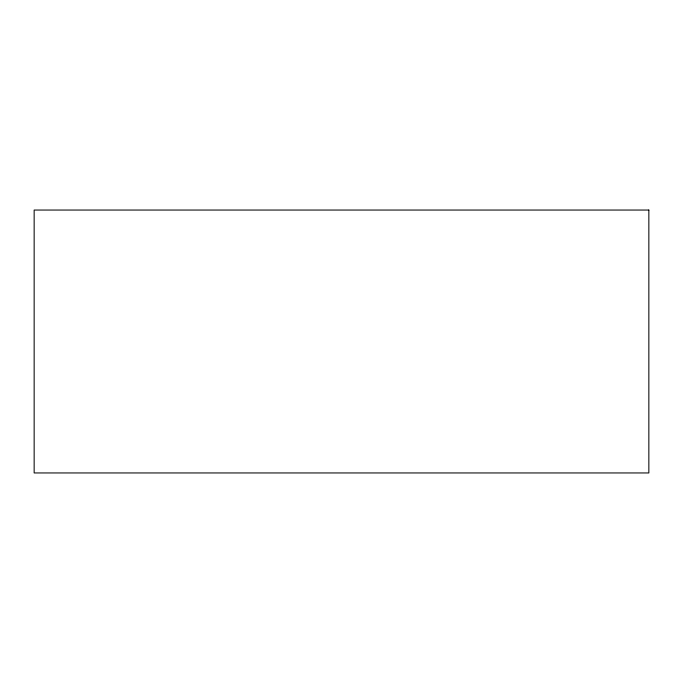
<?xml version="1.0" encoding="UTF-8"?>
<svg xmlns="http://www.w3.org/2000/svg" width="683" height="683" viewBox="0 0 683 683"><rect width="100%" height="100%" fill="white"/><g stroke="black" fill="none" stroke-linecap="round" stroke-linejoin="round"><path stroke-width="1.02" d="M648.85 210.048L34.15 210.048L34.15 472.952L648.85 472.952L648.85 210.048"/></g></svg>
